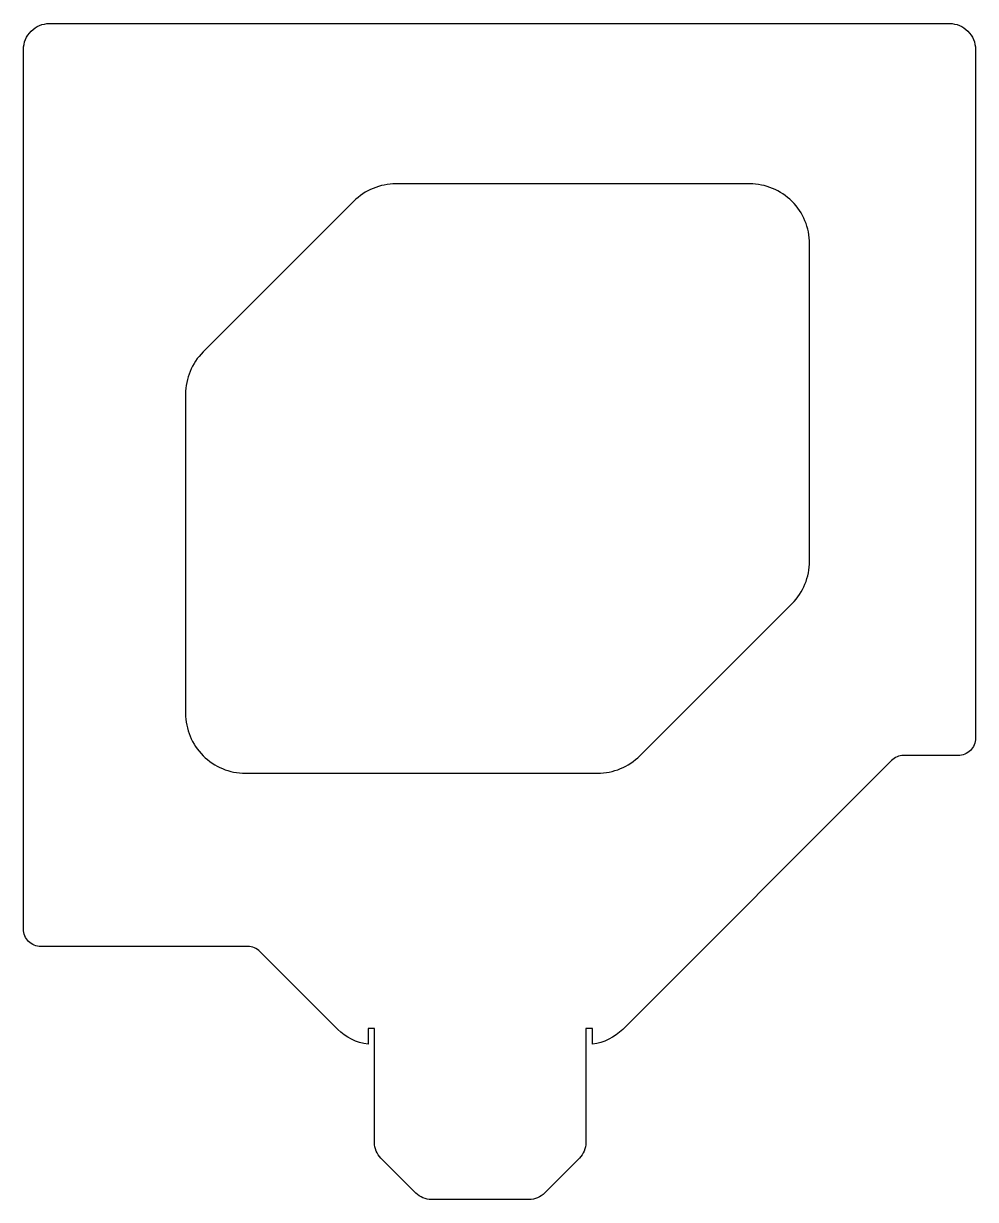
# Model space of a CAD drawing. Header units: millimetres. Extents: x -678 to 19, y -862 to 0.
import ezdxf

# ---------------------------------------------------------------- set-up
doc = ezdxf.new("R2010")
doc.units = ezdxf.units.MM
doc.layers.get('0').update_dxf_attribs({"linetype": 'CONTINUOUS'})

msp = doc.modelspace()

# ---------------------------------------------------------------- linework, layer by layer
for points in [[(-296.65, -856.85, -0.198912), (-308.09, -861.59), (-379.58, -861.59, -0.198912), (-391.03, -856.85), (-416.55, -831.33, -0.198912), (-421.29, -819.89), (-421.29, -736.24), (-426.05, -736.24), (-426.05, -747.84, -0.166549), (-448.23, -736.98), (-505.22, -679.99, 0.198912), (-514.2, -676.27), (-665.78, -676.27, -0.414214), (-678.48, -663.57), (-678.48, -19.05, -0.414214), (-659.43, 0), (0, 0, -0.414214), (19.05, -19.05), (19.05, -523.64, -0.414214), (6.35, -536.34), (-33.55, -536.34, 0.198912), (-42.53, -540.06), (-239.45, -736.98, -0.166549), (-261.63, -747.84), (-261.63, -736.24), (-266.39, -736.24), (-266.39, -819.89, -0.198912), (-271.13, -831.33)], [(-515.92, -549.27), (-257.85, -549.27, 0.198912), (-226.87, -536.44), (-115.37, -424.94, 0.198912), (-102.54, -393.96), (-102.54, -161.29, 0.414214), (-146.35, -117.47), (-405.6, -117.47, 0.198912), (-436.58, -130.3), (-546.91, -240.63, 0.198912), (-559.74, -271.61), (-559.74, -505.46, 0.414214)]]:
    msp.add_lwpolyline(points, format="xyb", close=True)

doc.saveas('drawing.dxf')
